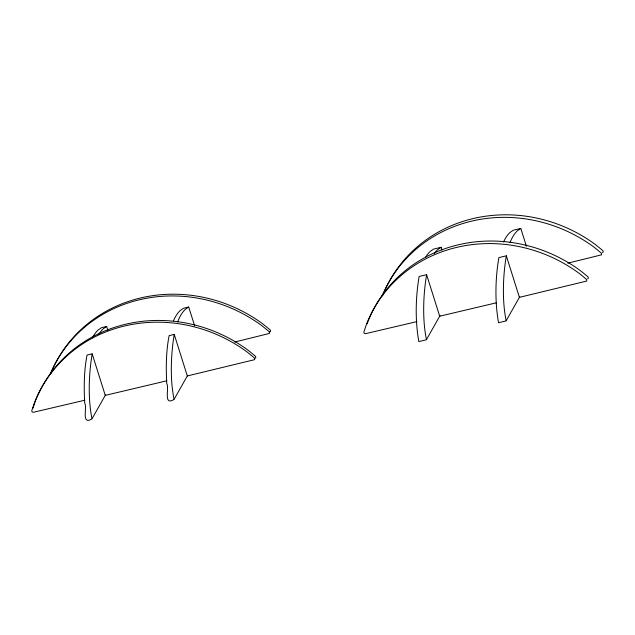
<?xml version="1.0" encoding="UTF-8"?>
<svg xmlns="http://www.w3.org/2000/svg" width="635" height="635" viewBox="0 0 635 635"><rect width="100%" height="100%" fill="white"/><g stroke="black" fill="none" stroke-linecap="round" stroke-linejoin="round"><path stroke-width="0.95" d="M91.845 418.973C80.867 425.506 87.543 407.257 84.693 403.082C83.876 387.072 83.955 370.856 87.051 355.068L92.178 353.854C88.662 374.658 87.955 399.169 92.011 418.782L105.632 394.708M173.911 399.55C162.925 406.082 169.608 387.834 166.759 383.659C165.941 367.649 166.013 351.433 169.116 335.645L174.244 334.431C170.728 355.235 170.021 379.746 174.069 399.359L187.698 375.285M426.275 339.82L418.806 341.59C415.131 320.667 415.504 297.744 419.14 276.463L426.609 274.701C423.093 295.505 422.386 320.016 426.442 339.63L440.063 315.555M506 320.953L498.531 322.715C494.848 301.792 495.229 278.876 498.864 257.596L506.333 255.826C502.817 276.638 502.11 301.149 506.166 320.762L519.787 296.688M32.893 408.281L35.203 401.598M367.165 323.866L368.038 321.358A142.819 132.786 29.5 0 1 580.842 270.986L588.058 276.892L588.407 278.019L587.677 278.892M255.135 358.291L255.865 357.418L255.516 356.291L248.301 350.393A142.819 132.786 29.5 0 0 35.496 400.756M602.52 252.659L603.25 251.785L602.901 250.658L595.686 244.761A142.819 132.786 29.5 0 0 382.873 295.124M107.839 330.224L106.656 326.461L103.275 328.763A184.825 48.03 76.7 0 0 98.981 334.2M194.643 325.85L188.714 307.038L185.341 309.34A184.825 48.03 76.7 0 0 177.633 322.008M441.976 250.126L441.087 247.309L437.706 249.611A184.825 48.03 76.7 0 0 434.308 253.635M526.439 246.309L520.803 228.441L517.43 230.735A184.825 48.03 76.7 0 0 510.024 242.61M269.248 332.327L270.708 331.184L270.359 330.057L263.144 324.16A142.819 132.786 29.5 0 0 50.673 373.674M106.656 326.461L101.529 327.676L98.147 329.978A184.825 48.03 76.7 0 0 92.575 337.741M188.714 307.038L183.586 308.253L180.205 310.555A184.825 48.03 76.7 0 0 173.434 320.889M441.087 247.309L433.618 249.079L430.236 251.373A184.825 48.03 76.7 0 0 425.506 257.556M520.803 228.441L513.342 230.203L509.961 232.505A184.825 48.03 76.7 0 0 503.579 241.959M234.736 342.011L269.486 333.423L269.367 331.811L262.152 325.906A142.819 132.786 29.5 0 0 50.038 374.571M567.777 263.176L601.575 254.818L601.456 253.206L594.241 247.309A142.819 132.786 29.5 0 0 382.127 295.966M84.804 400.217L33.25 412.321L32.107 411.893L31.75 410.766L34.504 402.511A142.819 132.786 29.5 0 1 247.309 352.139L254.524 358.037L254.643 359.656L187.317 375.952L174.244 334.431M166.807 380.802L105.259 395.375L92.178 353.854M416.893 321.612L365.339 333.724L364.196 333.296L363.839 332.168L366.593 323.906A142.819 132.786 29.5 0 1 579.398 273.534L586.613 279.44L586.732 281.051L519.406 297.347L506.333 255.826M496.53 302.76L439.69 316.214L426.609 274.701"/></g></svg>
